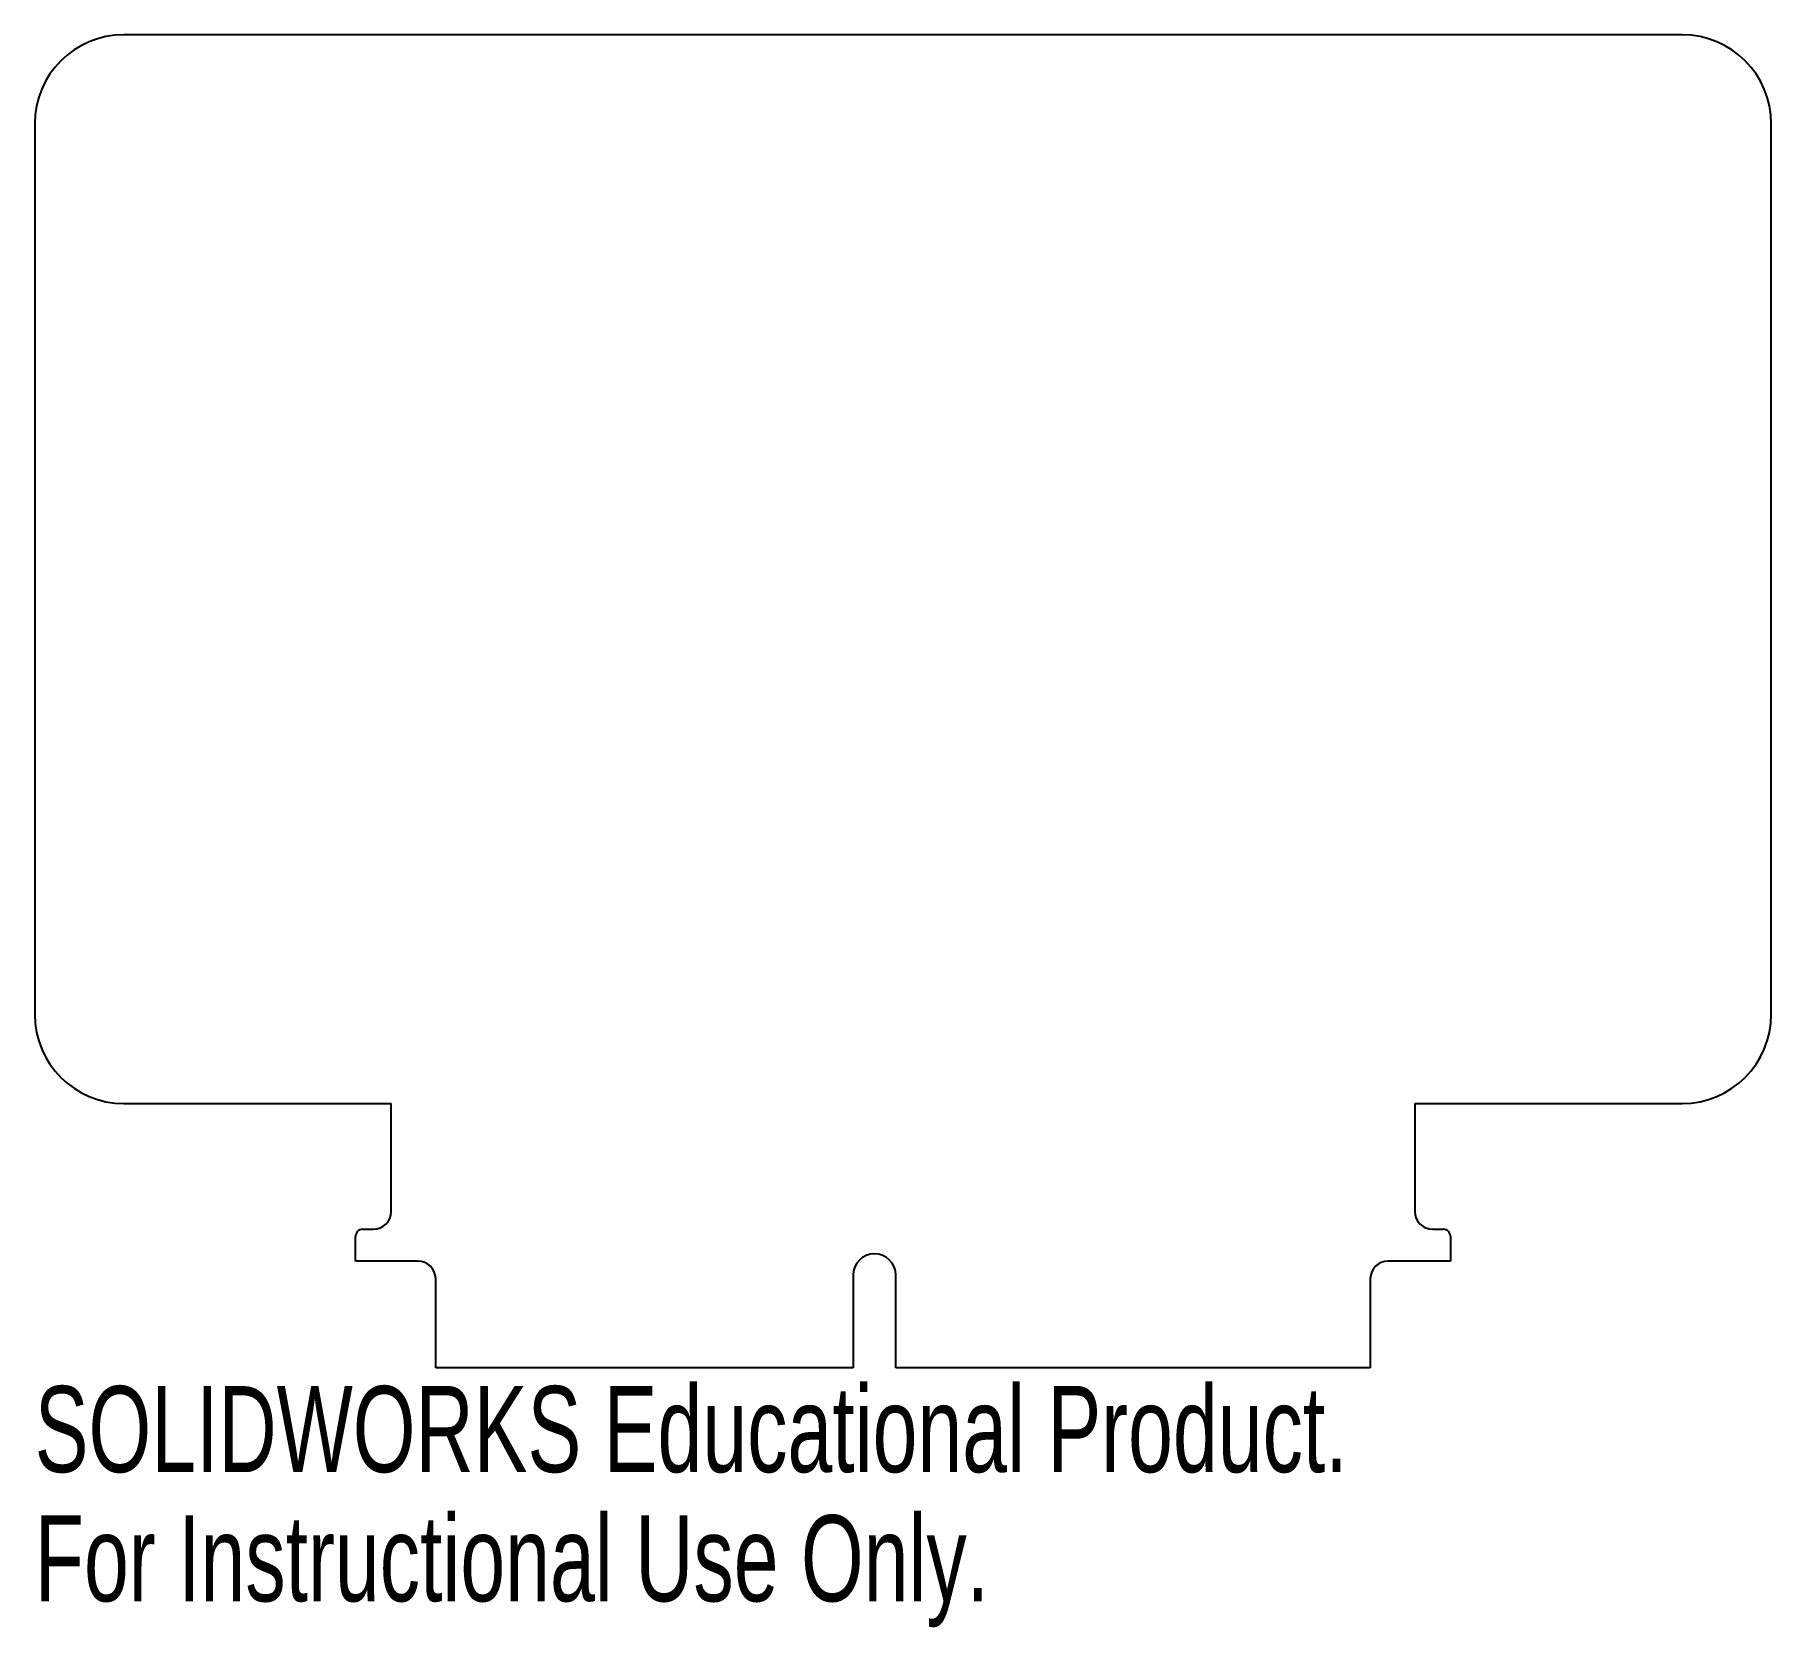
# Model space of a CAD drawing. Header units: millimetres. Extents: x -18 to 79.5, y -20.6 to 68.8.
import ezdxf

# ---------------------------------------------------------------- set-up
doc = ezdxf.new("R2010")
doc.units = ezdxf.units.MM
doc.styles.add('SLDTEXTSTYLE0', font='TXT', dxfattribs={"width": 0.7})

msp = doc.modelspace()

# ---------------------------------------------------------------- linework, layer by layer
at = {"color": 7, "linetype": 'Continuous'}
for p, q in [((74.45, 68.84), (-13, 68.84)), ((-18, 63.84), (-18, 13.84)), ((79.45, 13.84), (79.45, 63.84)), ((-13, 8.84), (2, 8.84)), ((2, 2.78), (2, 8.84)), ((59.45, 8.84), (59.45, 2.78)), ((59.45, 8.84), (74.45, 8.84)), ((0, 0), (0, 1.38)), ((0.4, 1.78), (1, 1.78)), ((60.45, 1.78), (61.05, 1.78)), ((61.45, 1.38), (61.45, 0)), ((3.5, 0), (0, 0)), ((61.45, 0), (57.95, 0)), ((27.925, -0.8), (27.925, -6)), ((30.325, -6), (30.325, -0.8)), ((4.5, -6), (4.5, -1)), ((56.95, -1), (56.95, -6)), ((27.925, -6), (4.5, -6)), ((56.95, -6), (30.325, -6))]:
    msp.add_line(p, q, dxfattribs=at)
for centre, radius, start, end in [((-13, 63.84), 5, 90, 180), ((74.45, 63.84), 5, 0, 90), ((-13, 13.84), 5, 180, 270), ((74.45, 13.84), 5, 270, 0), ((1, 2.78), 1, 270.02089, 359.97911), ((60.45, 2.78), 1, 180.02089, 269.97911), ((0.399, 1.381), 0.399, 89.9231, 180.0769), ((61.051, 1.381), 0.399, 359.9231, 90.0769), ((29.125, -0.8), 1.2, 0, 180), ((57.95, -1), 1, 90.02089, 179.97911), ((3.5, -1), 1, 0.02089, 89.97911)]:
    msp.add_arc(centre, radius, start, end, dxfattribs=at)

# ---------------------------------------------------------------- texts
at = {"color": 7, "linetype": 'Continuous', "char_height": 4.83362, "attachment_point": 1, "style": 'SLDTEXTSTYLE0'}
for s, insert in [('SOLIDWORKS Educational Product.', (-18, -7.02)), ('For Instructional Use Only.', (-18, -14.27))]:
    msp.add_mtext(s, dxfattribs=dict(at, insert=insert))

doc.saveas('drawing.dxf')
